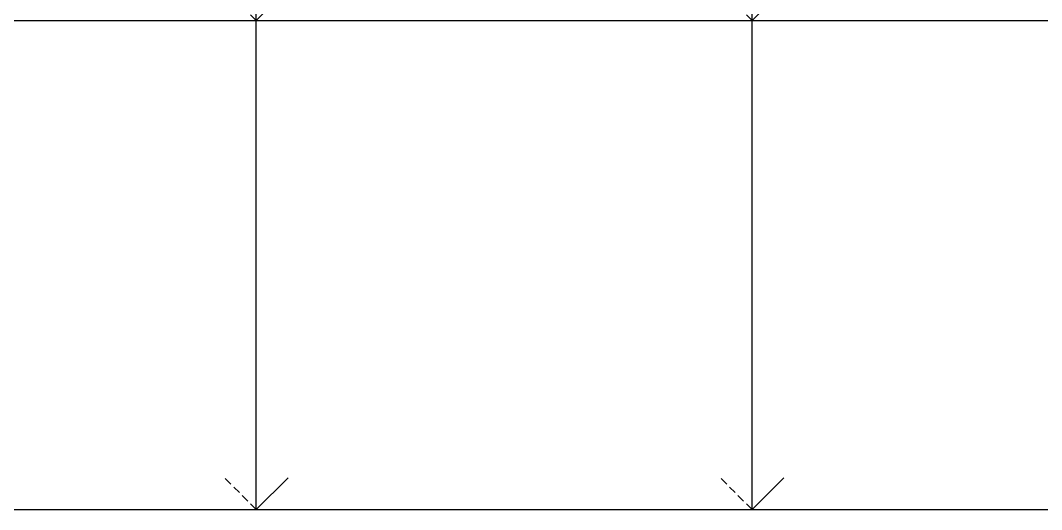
# Model space of a CAD drawing. Header units: inches. Extents: x -2661 to 42767, y -1222 to 9099.
# Drawn here: x 546.6 to 738.6, y 3623.5 to 3715.5 of the extents above; entities that cross this region are included whole.
import ezdxf

# ---------------------------------------------------------------- set-up
doc = ezdxf.new("R2010")
doc.units = ezdxf.units.IN
doc.header["$LTSCALE"] = 12
doc.header["$MEASUREMENT"] = 0
doc.linetypes.add('HIDDEN2', pattern=[0.1875, 0.125, -0.0625])
doc.layers.get('0').update_dxf_attribs({"linetype": 'CONTINUOUS'})
doc.layers.add('S-ANNO-GRID-NONPLOT', color=251, linetype='CONTINUOUS', plot=False)

# ---------------------------------------------------------------- blocks, each defined once
blk = doc.blocks.new('Se_24x36_STARTERS_GRID')
for p, q in [((-279.63, -92), (-279.63, 276)), ((-186.42, -92), (-186.42, 276)), ((-279.63, 0), (-273.63, 6)), ((-186.42, 0), (-180.42, 6)), ((-372.84, 0), (-279.63, 0)), ((-279.63, 0), (-186.42, 0)), ((-186.42, 0), (-93.21, 0)), ((-279.63, -92), (-273.63, -86)), ((-186.42, -92), (-180.42, -86)), ((-372.84, -92), (-279.63, -92)), ((-279.63, -92), (-186.42, -92)), ((-186.42, -92), (-93.21, -92))]:
    blk.add_line(p, q)
at = {"linetype": 'HIDDEN2'}
for p, q in [((-279.63, 0), (-285.63, 6)), ((-186.42, 0), (-192.42, 6)), ((-279.63, -92), (-285.63, -86)), ((-186.42, -92), (-192.42, -86))]:
    blk.add_line(p, q, dxfattribs=at)

msp = doc.modelspace()

# ---------------------------------------------------------------- block references
at = {"layer": 'S-ANNO-GRID-NONPLOT'}
msp.add_blockref('Se_24x36_STARTERS_GRID', (870.57281, 3715.54657), dxfattribs=at)

doc.saveas('drawing.dxf')
